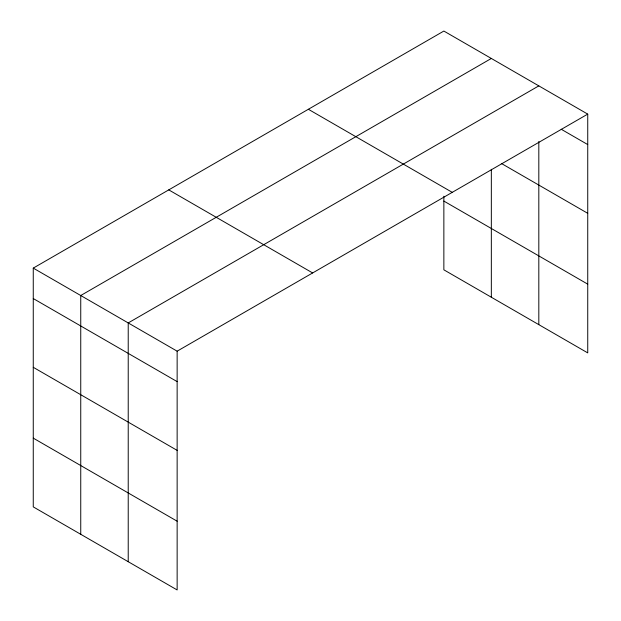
<?xml version="1.0" encoding="UTF-8"?>
<svg xmlns="http://www.w3.org/2000/svg" width="621" height="621" viewBox="0 0 621 621"><rect width="100%" height="100%" fill="white"/><g stroke="black" fill="none" stroke-linecap="round" stroke-linejoin="round"><path stroke-width="0.93" d="M587.738 114.117L443.86 31.05L33.262 268.109L33.262 506.883L177.14 589.95L177.14 351.175L587.738 114.117L587.738 352.891L443.86 269.825L443.86 196.228M491.335 58.459L80.746 295.518L80.746 534.293M538.818 85.877L128.221 322.928L128.221 561.71M561.205 129.246L587.738 144.569M501.333 163.432L587.738 213.314M308.365 109.28L452.243 192.347M443.86 201.08L587.738 284.146M168.757 189.879L312.635 272.945M33.262 268.109L177.14 351.175M33.262 298.554L177.14 381.62M33.262 367.306L177.14 450.372M33.262 438.131L177.14 521.198M538.818 141.495L538.818 324.651M491.335 169.3L491.335 297.242"/></g></svg>
